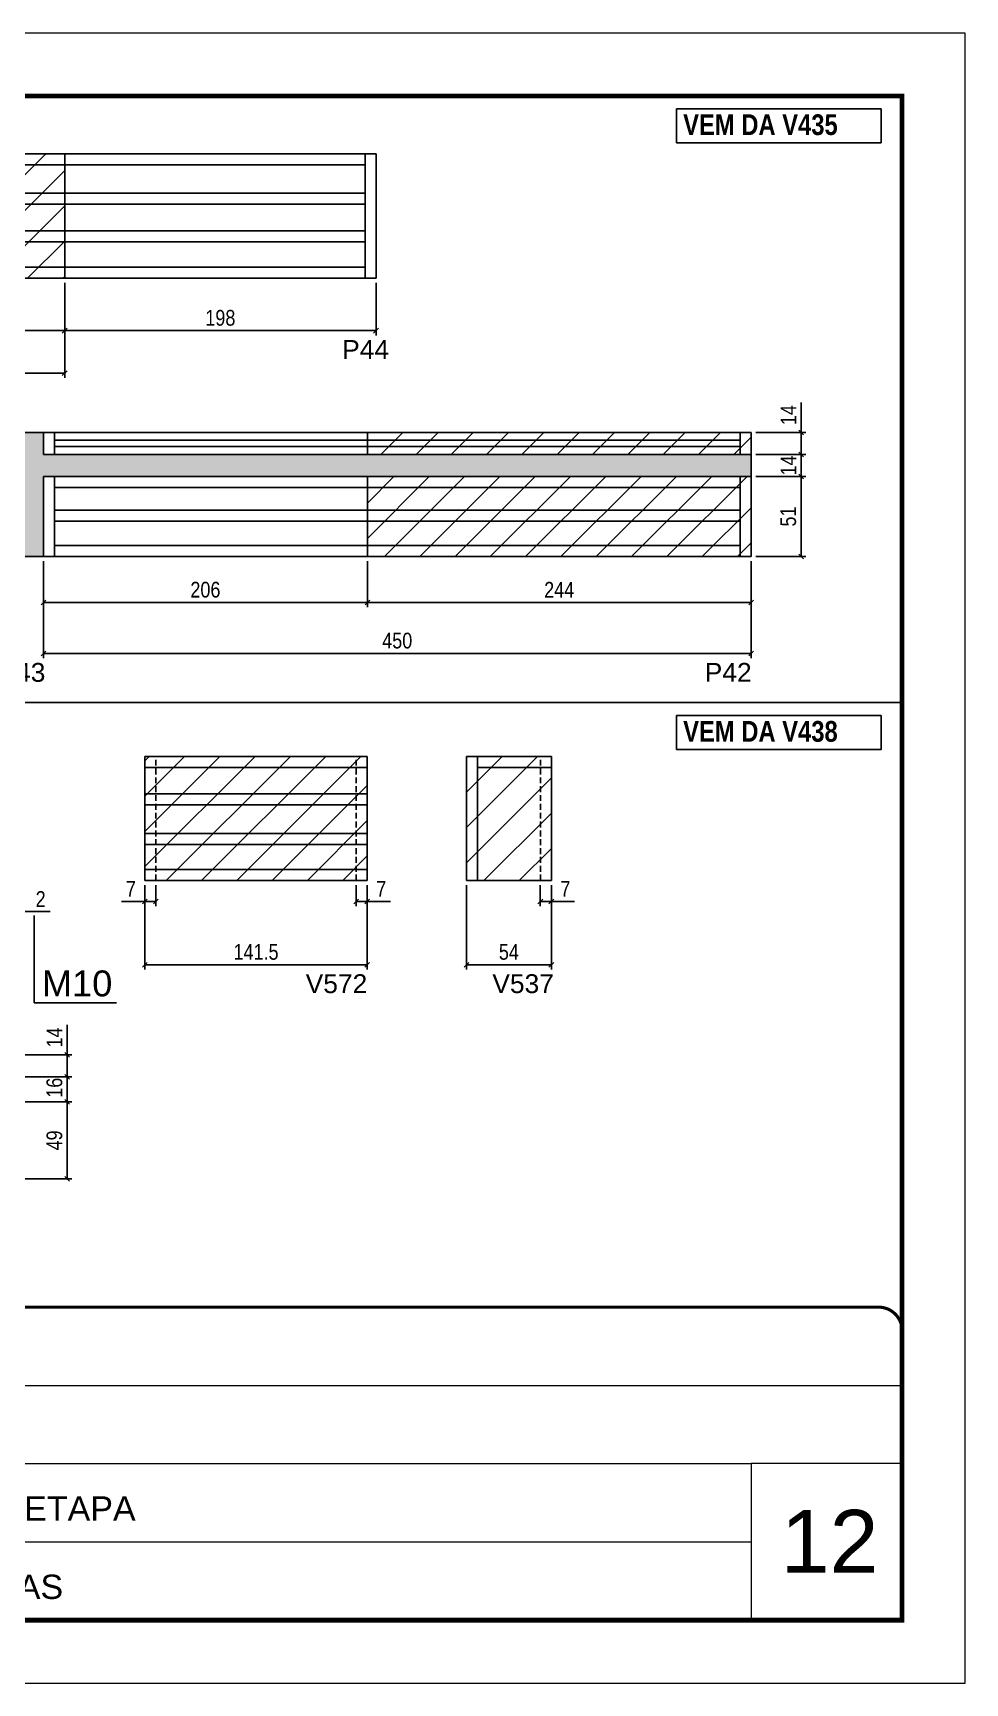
# Model space of a CAD drawing. Extents: x 3309 to 9563, y -2522 to 14608.
# Drawn here: x 8970 to 9563, y 11261 to 12311 of the extents above; entities that cross this region are included whole.
import ezdxf

# ---------------------------------------------------------------- set-up
doc = ezdxf.new("R2010")
doc.units = 0
for name, pattern in [('CONTINUO', [0]), ('DASHED', [0.75, 0.5, -0.25]), ('HIDDEN', [0.375, 0.25, -0.125])]:
    doc.linetypes.add(name, pattern=pattern)
for name, color, linetype in [('5', 5, 'Continuous'), ('COTA', 241, 'Continuous'), ('NOMENCLATURA', 7, 'Continuous'), ('Painéis', 200, 'Continuous'), ('SARR_2.2x7', 40, 'Continuous')]:
    doc.layers.add(name, color=color, linetype=linetype)
for name, color, linetype, lineweight in [('CARIMBO', 255, 'Continuous', 9), ('Folhas', 255, 'Continuous', 9), ('Hachura', 251, 'Continuous', 9), ('SARRAFO DE PRESSAO', 251, 'DASHED', 9)]:
    doc.layers.add(name, color=color, linetype=linetype, lineweight=lineweight)
doc.styles.add('ARIAL', font='arial.ttf')
doc.styles.add('COTA TECNICA', font='techl___.ttf', dxfattribs={"height": 10})
doc.styles.get("Standard").update_dxf_attribs({"font": 'arial.ttf'})
doc.styles.add('TECNICA', font='techb___.ttf', dxfattribs={"height": 10})
doc.dimstyles.new('PAINEL', dxfattribs={"dimtxt": 10, "dimasz": 3, "dimexe": 3, "dimexo": 3, "dimgap": 3, "dimtad": 1, "dimdec": 1, "dimzin": 12, "dimdsep": 46, "dimtxsty": 'COTA TECNICA', "dimblk1": 'OBLIQUE', "dimblk2": 'OBLIQUE', "dimsah": 1, "dimcen": 0.9, "dimclrd": 4, "dimclre": 4, "dimclrt": 240, "dimadec": 1, "dimazin": 3, "dimtfac": 1, "dimtdec": 1, "dimtmove": 0, "dimatfit": 3, "dimfxl": 1, "dimtolj": 1, "dimtzin": 12, "dimarcsym": 0})

# ---------------------------------------------------------------- blocks, each defined once
blk = doc.blocks.new('9999999999')
at = {"color": 30, "linetype": 'CONTINUO'}
for p, q in [((98564.6, 34379.6), (99584, 34379.6)), ((98564.6, 34329.8), (99488, 34329.8)), ((99584, 34329.8), (99488, 34329.8)), ((99488, 34329.8), (99488, 34230.2)), ((98564.6, 34280), (99488, 34280))]:
    blk.add_line(p, q, dxfattribs=at)
at = {"color": 30, "linetype": 'CONTINUO', "const_width": 2}
blk.add_lwpolyline([(99584, 34230.2), (99584, 34414.4, 0.414214), (99569, 34429.4), (98229, 34429.4, 0.414214), (98214, 34414.4), (98214, 34245.2, 0.414214), (98229, 34230.2), (99584, 34230.2)], format="xyb", dxfattribs=at)
at = {"layer": 'Folhas'}
blk.add_lwpolyline([(98139, 34190.2), (99624, 34190.2), (99624, 35240.2), (98139, 35240.2)], close=True, dxfattribs=at)
at = {"layer": 'Folhas', "color": 30, "const_width": 3}
blk.add_lwpolyline([(98214, 34230.2), (99584, 34230.2), (99584, 35200.2), (98214, 35200.2)], close=True, dxfattribs=at)
at = {"color": 7, "linetype": 'Continuous', "ltscale": 5, "style": 'ARIAL'}
for s, p in [('2°PAVIMENTO - 2°ETAPA', (98837.7, 34293.5)), ('LATERAIS DE VIGAS', (98837.7, 34243.7))]:
    blk.add_text(s, height=15.483, dxfattribs=at).set_placement(p)
blk = doc.blocks.new('_Oblique')
at = {"color": 0, "linetype": 'ByBlock', "lineweight": -2}
blk.add_line((-0.5, -0.5), (0.5, 0.5), dxfattribs=at)
blk = doc.blocks.new('*D269')
at = {"layer": 'COTA', "color": 4, "lineweight": -2, "transparency": 16777216}
for p, q in [((8976.8, 11974.5), (8976.8, 11912.9)), ((9426.8, 11974.5), (9426.8, 11912.9)), ((9426.8, 11915.9), (8976.8, 11915.9))]:
    blk.add_line(p, q, dxfattribs=at)
at = {"layer": 'Defpoints', "color": 0, "transparency": 16777216}
for p in [(8976.8, 11977.5), (9426.8, 11977.5), (8976.8, 11915.9)]:
    blk.add_point(p, dxfattribs=at)
at = {"layer": 'COTA', "color": 4, "lineweight": -2, "transparency": 16777216, "xscale": 3, "yscale": 3, "zscale": 3, "rotation": 180}
blk.add_blockref('_Oblique', (8976.8, 11915.9), dxfattribs=at)
at = {"layer": 'COTA', "color": 4, "lineweight": -2, "transparency": 16777216, "xscale": 3, "yscale": 3, "zscale": 3}
blk.add_blockref('_Oblique', (9426.8, 11915.9), dxfattribs=at)
at = {"layer": 'COTA', "color": 240, "transparency": 16777216, "insert": (9201.8, 11924), "char_height": 10, "attachment_point": 5, "style": 'COTA TECNICA'}
blk.add_mtext('\\A1;450', dxfattribs=at)
blk = doc.blocks.new('*D270')
at = {"layer": 'COTA', "color": 4, "lineweight": -2, "transparency": 16777216}
for p, q in [((9182.8, 11974.5), (9182.8, 11945.3)), ((9426.8, 11974.5), (9426.8, 11945.3)), ((9426.8, 11948.3), (9182.8, 11948.3))]:
    blk.add_line(p, q, dxfattribs=at)
at = {"layer": 'Defpoints', "color": 0, "transparency": 16777216}
for p in [(9182.8, 11977.5), (9426.8, 11977.5), (9182.8, 11948.3)]:
    blk.add_point(p, dxfattribs=at)
at = {"layer": 'COTA', "color": 4, "lineweight": -2, "transparency": 16777216, "xscale": 3, "yscale": 3, "zscale": 3, "rotation": 180}
blk.add_blockref('_Oblique', (9182.8, 11948.3), dxfattribs=at)
at = {"layer": 'COTA', "color": 4, "lineweight": -2, "transparency": 16777216, "xscale": 3, "yscale": 3, "zscale": 3}
blk.add_blockref('_Oblique', (9426.8, 11948.3), dxfattribs=at)
at = {"layer": 'COTA', "color": 240, "transparency": 16777216, "insert": (9304.8, 11956.4), "char_height": 10, "attachment_point": 5, "style": 'COTA TECNICA'}
blk.add_mtext('\\A1;244', dxfattribs=at)
blk = doc.blocks.new('*D271')
at = {"layer": 'COTA', "color": 4, "lineweight": -2, "transparency": 16777216}
for p, q in [((8976.8, 11974.5), (8976.8, 11945.3)), ((9182.8, 11974.5), (9182.8, 11945.3)), ((9182.8, 11948.3), (8976.8, 11948.3))]:
    blk.add_line(p, q, dxfattribs=at)
at = {"layer": 'Defpoints', "color": 0, "transparency": 16777216}
for p in [(8976.8, 11977.5), (9182.8, 11977.5), (8976.8, 11948.3)]:
    blk.add_point(p, dxfattribs=at)
at = {"layer": 'COTA', "color": 4, "lineweight": -2, "transparency": 16777216, "xscale": 3, "yscale": 3, "zscale": 3, "rotation": 180}
blk.add_blockref('_Oblique', (8976.8, 11948.3), dxfattribs=at)
at = {"layer": 'COTA', "color": 4, "lineweight": -2, "transparency": 16777216, "xscale": 3, "yscale": 3, "zscale": 3}
blk.add_blockref('_Oblique', (9182.8, 11948.3), dxfattribs=at)
at = {"layer": 'COTA', "color": 240, "transparency": 16777216, "insert": (9079.8, 11956.4), "char_height": 10, "attachment_point": 5, "style": 'COTA TECNICA'}
blk.add_mtext('\\A1;206', dxfattribs=at)
blk = doc.blocks.new('*D279')
at = {"layer": 'COTA', "color": 4, "lineweight": -2, "transparency": 16777216}
for p, q in [((9429.8, 12028.5), (9461.6, 12028.5)), ((9458.6, 12028.5), (9458.6, 11977.5)), ((9429.8, 11977.5), (9461.6, 11977.5))]:
    blk.add_line(p, q, dxfattribs=at)
at = {"layer": 'Defpoints', "color": 0, "transparency": 16777216}
for p in [(9426.8, 12028.5), (9426.8, 11977.5), (9458.6, 11977.5)]:
    blk.add_point(p, dxfattribs=at)
at = {"layer": 'COTA', "color": 4, "lineweight": -2, "transparency": 16777216, "xscale": 3, "yscale": 3, "zscale": 3}
for p, rotation in [((9458.6, 12028.5), 90), ((9458.6, 11977.5), 270)]:
    blk.add_blockref('_Oblique', p, dxfattribs=dict(at, rotation=rotation))
at = {"layer": 'COTA', "color": 240, "transparency": 16777216, "insert": (9450.5, 12003), "char_height": 10, "attachment_point": 5, "rotation": 90, "style": 'COTA TECNICA'}
blk.add_mtext('\\A1;51', dxfattribs=at)
blk = doc.blocks.new('*D280')
at = {"layer": 'COTA', "color": 4, "lineweight": -2, "transparency": 16777216}
for p, q in [((9429.8, 12042.5), (9461.6, 12042.5)), ((9458.6, 12028.5), (9458.6, 12042.5)), ((9429.8, 12028.5), (9461.6, 12028.5))]:
    blk.add_line(p, q, dxfattribs=at)
at = {"layer": 'Defpoints', "color": 0, "transparency": 16777216}
for p in [(9426.8, 12042.5), (9458.6, 12042.5), (9426.8, 12028.5)]:
    blk.add_point(p, dxfattribs=at)
at = {"layer": 'COTA', "color": 4, "lineweight": -2, "transparency": 16777216, "xscale": 3, "yscale": 3, "zscale": 3}
for p, rotation in [((9458.6, 12042.5), 90), ((9458.6, 12028.5), 270)]:
    blk.add_blockref('_Oblique', p, dxfattribs=dict(at, rotation=rotation))
at = {"layer": 'COTA', "color": 240, "transparency": 16777216, "insert": (9450.6, 12035.5), "char_height": 10, "attachment_point": 5, "rotation": 90, "style": 'COTA TECNICA'}
blk.add_mtext('\\A1;14', dxfattribs=at)
blk = doc.blocks.new('*D281')
at = {"layer": 'COTA', "color": 4, "lineweight": -2, "transparency": 16777216}
for p, q in [((9458.6, 12056.5), (9458.6, 12075.6)), ((9429.8, 12056.5), (9461.6, 12056.5)), ((9458.6, 12042.5), (9458.6, 12056.5)), ((9429.8, 12042.5), (9461.6, 12042.5))]:
    blk.add_line(p, q, dxfattribs=at)
at = {"layer": 'Defpoints', "color": 0, "transparency": 16777216}
for p in [(9426.8, 12056.5), (9458.6, 12056.5), (9426.8, 12042.5)]:
    blk.add_point(p, dxfattribs=at)
at = {"layer": 'COTA', "color": 4, "lineweight": -2, "transparency": 16777216, "xscale": 3, "yscale": 3, "zscale": 3}
for p, rotation in [((9458.6, 12056.5), 90), ((9458.6, 12042.5), 270)]:
    blk.add_blockref('_Oblique', p, dxfattribs=dict(at, rotation=rotation))
at = {"layer": 'COTA', "color": 240, "transparency": 16777216, "insert": (9450.6, 12067.6), "char_height": 10, "attachment_point": 5, "rotation": 90, "style": 'COTA TECNICA'}
blk.add_mtext('\\A1;14', dxfattribs=at)
blk = doc.blocks.new('*D288')
at = {"layer": 'COTA', "color": 4, "lineweight": -2, "transparency": 16777216}
for p, q in [((8746.3, 12151.7), (8746.3, 12118.3)), ((8990.3, 12151.7), (8990.3, 12118.3)), ((8746.3, 12121.3), (8990.3, 12121.3))]:
    blk.add_line(p, q, dxfattribs=at)
at = {"layer": 'Defpoints', "color": 0, "transparency": 16777216}
for p in [(8746.3, 12154.7), (8990.3, 12154.7), (8990.3, 12121.3)]:
    blk.add_point(p, dxfattribs=at)
at = {"layer": 'COTA', "color": 4, "lineweight": -2, "transparency": 16777216, "xscale": 3, "yscale": 3, "zscale": 3, "rotation": 180}
blk.add_blockref('_Oblique', (8746.3, 12121.3), dxfattribs=at)
at = {"layer": 'COTA', "color": 4, "lineweight": -2, "transparency": 16777216, "xscale": 3, "yscale": 3, "zscale": 3}
blk.add_blockref('_Oblique', (8990.3, 12121.3), dxfattribs=at)
at = {"layer": 'COTA', "color": 240, "transparency": 16777216, "insert": (8868.3, 12129.4), "char_height": 10, "attachment_point": 5, "style": 'COTA TECNICA'}
blk.add_mtext('\\A1;244', dxfattribs=at)
blk = doc.blocks.new('*D289')
at = {"layer": 'COTA', "color": 4, "lineweight": -2, "transparency": 16777216}
for p, q in [((8990.3, 12151.7), (8990.3, 12118.3)), ((9188.3, 12151.7), (9188.3, 12118.3)), ((8990.3, 12121.3), (9188.3, 12121.3))]:
    blk.add_line(p, q, dxfattribs=at)
at = {"layer": 'Defpoints', "color": 0, "transparency": 16777216}
for p in [(8990.3, 12154.7), (9188.3, 12154.7), (9188.3, 12121.3)]:
    blk.add_point(p, dxfattribs=at)
at = {"layer": 'COTA', "color": 4, "lineweight": -2, "transparency": 16777216, "xscale": 3, "yscale": 3, "zscale": 3, "rotation": 180}
blk.add_blockref('_Oblique', (8990.3, 12121.3), dxfattribs=at)
at = {"layer": 'COTA', "color": 4, "lineweight": -2, "transparency": 16777216, "xscale": 3, "yscale": 3, "zscale": 3}
blk.add_blockref('_Oblique', (9188.3, 12121.3), dxfattribs=at)
at = {"layer": 'COTA', "color": 240, "transparency": 16777216, "insert": (9089.3, 12129.4), "char_height": 10, "attachment_point": 5, "style": 'COTA TECNICA'}
blk.add_mtext('\\A1;198', dxfattribs=at)
blk = doc.blocks.new('*D290')
at = {"layer": 'COTA', "color": 4, "lineweight": -2, "transparency": 16777216}
for p, q in [((8746.3, 12151.7), (8746.3, 12091.3)), ((8990.3, 12151.7), (8990.3, 12091.3)), ((8746.3, 12094.3), (8990.3, 12094.3))]:
    blk.add_line(p, q, dxfattribs=at)
at = {"layer": 'Defpoints', "color": 0, "transparency": 16777216}
for p in [(8746.3, 12154.7), (8990.3, 12154.7), (8990.3, 12094.3)]:
    blk.add_point(p, dxfattribs=at)
at = {"layer": 'COTA', "color": 4, "lineweight": -2, "transparency": 16777216, "xscale": 3, "yscale": 3, "zscale": 3, "rotation": 180}
blk.add_blockref('_Oblique', (8746.3, 12094.3), dxfattribs=at)
at = {"layer": 'COTA', "color": 4, "lineweight": -2, "transparency": 16777216, "xscale": 3, "yscale": 3, "zscale": 3}
blk.add_blockref('_Oblique', (8990.3, 12094.3), dxfattribs=at)
at = {"layer": 'COTA', "color": 240, "transparency": 16777216, "insert": (8868.3, 12103.5), "char_height": 10, "attachment_point": 5, "style": 'COTA TECNICA'}
blk.add_mtext('\\A1;(2x)', dxfattribs=at)
blk = doc.blocks.new('*D267')
at = {"layer": 'COTA', "color": 4, "lineweight": -2, "transparency": 16777216}
for p, q in [((8960.9, 11768.4), (8960.9, 11748.6)), ((8962.9, 11768.4), (8962.9, 11748.6)), ((8960.9, 11751.6), (8957.9, 11751.6)), ((8960.9, 11751.6), (8962.9, 11751.6)), ((8962.9, 11751.6), (8981, 11751.6))]:
    blk.add_line(p, q, dxfattribs=at)
at = {"layer": 'Defpoints', "color": 0, "transparency": 16777216}
for p in [(8960.9, 11771.4), (8962.9, 11771.4), (8962.9, 11751.6)]:
    blk.add_point(p, dxfattribs=at)
at = {"layer": 'COTA', "color": 4, "lineweight": -2, "transparency": 16777216, "xscale": 3, "yscale": 3, "zscale": 3}
blk.add_blockref('_Oblique', (8960.9, 11751.6), dxfattribs=at)
at = {"layer": 'COTA', "color": 4, "lineweight": -2, "transparency": 16777216, "xscale": 3, "yscale": 3, "zscale": 3, "rotation": 180}
blk.add_blockref('_Oblique', (8962.9, 11751.6), dxfattribs=at)
at = {"layer": 'COTA', "color": 240, "transparency": 16777216, "insert": (8975, 11759.6), "char_height": 10, "attachment_point": 5, "style": 'COTA TECNICA'}
blk.add_mtext('\\A1;2', dxfattribs=at)
blk = doc.blocks.new('*D296')
at = {"layer": 'COTA', "color": 4, "lineweight": -2, "transparency": 16777216}
for p, q in [((9041.2, 11768.4), (9041.2, 11714.7)), ((9182.7, 11768.4), (9182.7, 11714.7)), ((9182.7, 11717.7), (9041.2, 11717.7))]:
    blk.add_line(p, q, dxfattribs=at)
at = {"layer": 'Defpoints', "color": 0, "transparency": 16777216}
for p in [(9041.2, 11771.4), (9182.7, 11771.4), (9041.2, 11717.7)]:
    blk.add_point(p, dxfattribs=at)
at = {"layer": 'COTA', "color": 4, "lineweight": -2, "transparency": 16777216, "xscale": 3, "yscale": 3, "zscale": 3, "rotation": 180}
blk.add_blockref('_Oblique', (9041.2, 11717.7), dxfattribs=at)
at = {"layer": 'COTA', "color": 4, "lineweight": -2, "transparency": 16777216, "xscale": 3, "yscale": 3, "zscale": 3}
blk.add_blockref('_Oblique', (9182.7, 11717.7), dxfattribs=at)
at = {"layer": 'COTA', "color": 240, "transparency": 16777216, "insert": (9112, 11725.9), "char_height": 10, "attachment_point": 5, "style": 'COTA TECNICA'}
blk.add_mtext('\\A1;141.5', dxfattribs=at)
blk = doc.blocks.new('*D285')
at = {"layer": 'COTA', "color": 4, "lineweight": -2, "transparency": 16777216}
for p, q in [((9175.7, 11768.4), (9175.7, 11755)), ((9182.7, 11768.4), (9182.7, 11755)), ((9175.7, 11758), (9182.7, 11758)), ((9182.7, 11758), (9197.5, 11758))]:
    blk.add_line(p, q, dxfattribs=at)
at = {"layer": 'Defpoints', "color": 0, "transparency": 16777216}
for p in [(9175.7, 11771.4), (9182.7, 11771.4), (9182.7, 11758)]:
    blk.add_point(p, dxfattribs=at)
at = {"layer": 'COTA', "color": 4, "lineweight": -2, "transparency": 16777216, "xscale": 3, "yscale": 3, "zscale": 3, "rotation": 180}
blk.add_blockref('_Oblique', (9175.7, 11758), dxfattribs=at)
at = {"layer": 'COTA', "color": 4, "lineweight": -2, "transparency": 16777216, "xscale": 3, "yscale": 3, "zscale": 3}
blk.add_blockref('_Oblique', (9182.7, 11758), dxfattribs=at)
at = {"layer": 'COTA', "color": 240, "transparency": 16777216, "insert": (9191.6, 11766), "char_height": 10, "attachment_point": 5, "style": 'COTA TECNICA'}
blk.add_mtext('\\A1;7', dxfattribs=at)
blk = doc.blocks.new('*D264')
at = {"layer": 'COTA', "color": 4, "lineweight": -2, "transparency": 16777216}
for p, q in [((9041.2, 11768.4), (9041.2, 11755)), ((9048.2, 11768.4), (9048.2, 11755)), ((9041.2, 11758), (9026.5, 11758)), ((9048.2, 11758), (9041.2, 11758))]:
    blk.add_line(p, q, dxfattribs=at)
at = {"layer": 'Defpoints', "color": 0, "transparency": 16777216}
for p in [(9041.2, 11771.4), (9048.2, 11771.4), (9041.2, 11758)]:
    blk.add_point(p, dxfattribs=at)
at = {"layer": 'COTA', "color": 4, "lineweight": -2, "transparency": 16777216, "xscale": 3, "yscale": 3, "zscale": 3, "rotation": 180}
blk.add_blockref('_Oblique', (9041.2, 11758), dxfattribs=at)
at = {"layer": 'COTA', "color": 4, "lineweight": -2, "transparency": 16777216, "xscale": 3, "yscale": 3, "zscale": 3}
blk.add_blockref('_Oblique', (9048.2, 11758), dxfattribs=at)
at = {"layer": 'COTA', "color": 240, "transparency": 16777216, "insert": (9032.4, 11766), "char_height": 10, "attachment_point": 5, "style": 'COTA TECNICA'}
blk.add_mtext('\\A1;7', dxfattribs=at)
blk = doc.blocks.new('*D303')
at = {"layer": 'COTA', "color": 4, "lineweight": -2, "transparency": 16777216}
for p, q in [((9292.8, 11768.4), (9292.8, 11755)), ((9299.8, 11768.4), (9299.8, 11755)), ((9292.8, 11758), (9299.8, 11758)), ((9299.8, 11758), (9314.5, 11758))]:
    blk.add_line(p, q, dxfattribs=at)
at = {"layer": 'Defpoints', "color": 0, "transparency": 16777216}
for p in [(9292.8, 11771.4), (9299.8, 11771.4), (9299.8, 11758)]:
    blk.add_point(p, dxfattribs=at)
at = {"layer": 'COTA', "color": 4, "lineweight": -2, "transparency": 16777216, "xscale": 3, "yscale": 3, "zscale": 3, "rotation": 180}
blk.add_blockref('_Oblique', (9292.8, 11758), dxfattribs=at)
at = {"layer": 'COTA', "color": 4, "lineweight": -2, "transparency": 16777216, "xscale": 3, "yscale": 3, "zscale": 3}
blk.add_blockref('_Oblique', (9299.8, 11758), dxfattribs=at)
at = {"layer": 'COTA', "color": 240, "transparency": 16777216, "insert": (9308.7, 11766), "char_height": 10, "attachment_point": 5, "style": 'COTA TECNICA'}
blk.add_mtext('\\A1;7', dxfattribs=at)
blk = doc.blocks.new('*D304')
at = {"layer": 'COTA', "color": 4, "lineweight": -2, "transparency": 16777216}
for p, q in [((9245.8, 11768.4), (9245.8, 11714.7)), ((9299.8, 11768.4), (9299.8, 11714.7)), ((9299.8, 11717.7), (9245.8, 11717.7))]:
    blk.add_line(p, q, dxfattribs=at)
at = {"layer": 'Defpoints', "color": 0, "transparency": 16777216}
for p in [(9245.8, 11771.4), (9299.8, 11771.4), (9245.8, 11717.7)]:
    blk.add_point(p, dxfattribs=at)
at = {"layer": 'COTA', "color": 4, "lineweight": -2, "transparency": 16777216, "xscale": 3, "yscale": 3, "zscale": 3, "rotation": 180}
blk.add_blockref('_Oblique', (9245.8, 11717.7), dxfattribs=at)
at = {"layer": 'COTA', "color": 4, "lineweight": -2, "transparency": 16777216, "xscale": 3, "yscale": 3, "zscale": 3}
blk.add_blockref('_Oblique', (9299.8, 11717.7), dxfattribs=at)
at = {"layer": 'COTA', "color": 240, "transparency": 16777216, "insert": (9272.8, 11725.9), "char_height": 10, "attachment_point": 5, "style": 'COTA TECNICA'}
blk.add_mtext('\\A1;54', dxfattribs=at)
blk = doc.blocks.new('*D315')
at = {"layer": 'COTA', "color": 4, "lineweight": -2, "transparency": 16777216}
for p, q in [((8963.1, 11630.5), (8994.9, 11630.5)), ((8991.9, 11581.5), (8991.9, 11630.5)), ((8963.1, 11581.5), (8994.9, 11581.5))]:
    blk.add_line(p, q, dxfattribs=at)
at = {"layer": 'Defpoints', "color": 0, "transparency": 16777216}
for p in [(8960.1, 11630.5), (8991.9, 11630.5), (8960.1, 11581.5)]:
    blk.add_point(p, dxfattribs=at)
at = {"layer": 'COTA', "color": 4, "lineweight": -2, "transparency": 16777216, "xscale": 3, "yscale": 3, "zscale": 3}
for p, rotation in [((8991.9, 11630.5), 90), ((8991.9, 11581.5), 270)]:
    blk.add_blockref('_Oblique', p, dxfattribs=dict(at, rotation=rotation))
at = {"layer": 'COTA', "color": 240, "transparency": 16777216, "insert": (8983.8, 11606), "char_height": 10, "attachment_point": 5, "rotation": 90, "style": 'COTA TECNICA'}
blk.add_mtext('\\A1;49', dxfattribs=at)
blk = doc.blocks.new('*D316')
at = {"layer": 'COTA', "color": 4, "lineweight": -2, "transparency": 16777216}
for p, q in [((8963.1, 11646.5), (8994.9, 11646.5)), ((8991.9, 11630.5), (8991.9, 11646.5)), ((8963.1, 11630.5), (8994.9, 11630.5))]:
    blk.add_line(p, q, dxfattribs=at)
at = {"layer": 'Defpoints', "color": 0, "transparency": 16777216}
for p in [(8960.1, 11646.5), (8991.9, 11646.5), (8960.1, 11630.5)]:
    blk.add_point(p, dxfattribs=at)
at = {"layer": 'COTA', "color": 4, "lineweight": -2, "transparency": 16777216, "xscale": 3, "yscale": 3, "zscale": 3}
for p, rotation in [((8991.9, 11646.5), 90), ((8991.9, 11630.5), 270)]:
    blk.add_blockref('_Oblique', p, dxfattribs=dict(at, rotation=rotation))
at = {"layer": 'COTA', "color": 240, "transparency": 16777216, "insert": (8983.8, 11639.5), "char_height": 10, "attachment_point": 5, "rotation": 90, "style": 'COTA TECNICA'}
blk.add_mtext('\\A1;16', dxfattribs=at)
blk = doc.blocks.new('*D317')
at = {"layer": 'COTA', "color": 4, "lineweight": -2, "transparency": 16777216}
for p, q in [((8991.9, 11660.5), (8991.9, 11679.6)), ((8963.1, 11660.5), (8994.9, 11660.5)), ((8991.9, 11646.5), (8991.9, 11660.5)), ((8963.1, 11646.5), (8994.9, 11646.5))]:
    blk.add_line(p, q, dxfattribs=at)
at = {"layer": 'Defpoints', "color": 0, "transparency": 16777216}
for p in [(8960.1, 11660.5), (8991.9, 11660.5), (8960.1, 11646.5)]:
    blk.add_point(p, dxfattribs=at)
at = {"layer": 'COTA', "color": 4, "lineweight": -2, "transparency": 16777216, "xscale": 3, "yscale": 3, "zscale": 3}
for p, rotation in [((8991.9, 11660.5), 90), ((8991.9, 11646.5), 270)]:
    blk.add_blockref('_Oblique', p, dxfattribs=dict(at, rotation=rotation))
at = {"layer": 'COTA', "color": 240, "transparency": 16777216, "insert": (8983.8, 11671.5), "char_height": 10, "attachment_point": 5, "rotation": 90, "style": 'COTA TECNICA'}
blk.add_mtext('\\A1;14', dxfattribs=at)

msp = doc.modelspace()

# ---------------------------------------------------------------- hatches: boundary and pattern name
at = {"layer": 'COTA'}
h = msp.add_hatch(dxfattribs=at)
h.set_pattern_fill('AR-CONC', color=256, scale=0.03)
h.set_pattern_definition([(50, (1584.3487, -1307.2347), (5.4655401, -0.4781726), [0.5715, -6.2865]), (355, (1584.349, -1307.235), (-1.0573026, 5.7317054), [0.4572, -5.0292175]), (100.451445, (1584.804, -1307.2746), (4.4082374, 5.2535326), [0.4857003, -5.3427073]), (46.1842, (1584.349, -1305.711), (8.1323712, -1.2612698), [0.85725, -9.42975]), (96.63556, (1585.0264, -1305.816), (7.122124, 7.4227837), [0.7285507, -8.0140682]), (351.18415, (1584.349, -1305.711), (7.122124, 7.4227837), [0.685799, -7.543792]), (21, (1585.1107, -1306.0917), (4.5484317, -3.067956), [0.5715, -6.2865]), (326, (1585.111, -1306.092), (1.8540609, 5.525639), [0.4572, -5.0292]), (71.451445, (1585.49, -1306.3474), (6.4024926, 2.457683), [0.4857003, -5.3426981]), (37.5, (1584.3487, -1307.2347), (0.0926581, 2.53665117), [0, -4.96824, 0, -5.1054, 0, -5.04825]), (7.5, (1584.3487, -1307.2347), (2.00458988, 3.00541724), [0, -2.91084, 0, -4.85394, 0, -1.92405]), (327.5, (1582.6495, -1307.2347), (4.06771786, -0.17186232), [0, -1.905, 0, -5.9436, 0, -7.8867]), (317.5, (1581.8875, -1307.2347), (4.44387544, 0.7627947), [0, -2.4765, 0, -3.94716, 0, -5.6007])])
h.paths.add_polyline_path([(8976.8, 12028.52), (9426.8, 12028.52), (9426.8, 12042.52), (8976.8, 12042.52), (8976.8, 12056.52), (8948.3, 12056.52), (8948.3, 12042.52), (8502.3, 12042.52), (8502.3, 12026.52), (8948.3, 12026.52), (8948.3, 11977.52), (8976.8, 11977.52)])
at = {"layer": 'Hachura', "linetype": 'ByBlock'}
h = msp.add_hatch(dxfattribs=at)
h.set_pattern_fill('ANSI31', color=256, scale=5)
h.paths.add_polyline_path([(8746.3, 12233.72), (8502.3, 12233.72), (8502.3, 12154.72), (8746.3, 12154.72)])
h.paths.add_polyline_path([(8990.3, 12233.72), (8746.3, 12233.72), (8746.3, 12154.72), (8990.3, 12154.72)])
h.paths.add_polyline_path([(8948.3, 12056.52), (8704.3, 12056.52), (8704.3, 12042.52), (8948.3, 12042.52)])
h.paths.add_polyline_path([(8948.3, 12026.52), (8704.3, 12026.52), (8704.3, 11977.52), (8948.3, 11977.52)])
h.paths.add_polyline_path([(9426.8, 12028.52), (9182.8, 12028.52), (9182.8, 11977.52), (9426.8, 11977.52)])
h.paths.add_polyline_path([(9426.8, 12056.52), (9182.8, 12056.52), (9182.8, 12042.52), (9426.8, 12042.52)])
h = msp.add_hatch(dxfattribs=at)
h.set_pattern_fill('ANSI31', color=256, scale=5)
h.paths.add_polyline_path([(8634.57, 11850.37), (8504.57, 11850.37), (8504.57, 11771.37), (8634.57, 11771.37)])
h.paths.add_polyline_path([(8836.93, 11850.37), (8714.93, 11850.37), (8714.93, 11771.37), (8836.93, 11771.37)])
h.paths.add_polyline_path([(8960.93, 11850.37), (8836.93, 11850.37), (8836.93, 11771.37), (8960.93, 11771.37)])
h.paths.add_polyline_path([(9182.75, 11850.37), (9041.25, 11850.37), (9041.25, 11771.37), (9182.75, 11771.37)])
h.paths.add_polyline_path([(9299.81, 11850.37), (9245.81, 11850.37), (9245.81, 11771.37), (9299.81, 11771.37)])
h.paths.add_polyline_path([(8628.57, 11632.49), (8506.57, 11632.49), (8506.57, 11581.49), (8628.57, 11581.49)])
h.paths.add_polyline_path([(8628.57, 11660.49), (8506.57, 11660.49), (8506.57, 11646.49), (8628.57, 11646.49)])
h.paths.add_polyline_path([(8852.07, 11660.49), (8730.07, 11660.49), (8730.07, 11646.49), (8852.07, 11646.49)])
h.paths.add_polyline_path([(8852.07, 11630.49), (8730.07, 11630.49), (8730.07, 11581.49), (8852.07, 11581.49)])

# ---------------------------------------------------------------- linework, layer by layer
at = {"layer": 'COTA'}
for p, q in [((8976.8, 12056.52), (8948.3, 12056.52)), ((9426.8, 12028.52), (9426.8, 12042.52)), ((8976.8, 11977.52), (8948.3, 11977.52)), ((8152.87, 11884.62), (9522.87, 11884.62))]:
    msp.add_line(p, q, dxfattribs=at)
at = {"layer": 'NOMENCLATURA', "linetype": 'Continuous'}
for p, q in [((8970.84, 11693.45), (8970.84, 11749.08)), ((9023.25, 11693.45), (8970.84, 11693.45))]:
    msp.add_line(p, q, dxfattribs=at)
at = {"layer": 'NOMENCLATURA'}
for points in [[(9379.44, 12262.39), (9509.51, 12262.39), (9509.51, 12240.83), (9379.44, 12240.83)], [(9379.44, 11876.3), (9509.51, 11876.3), (9509.51, 11854.74), (9379.44, 11854.74)]]:
    msp.add_lwpolyline(points, close=True, dxfattribs=at)
at = {"layer": 'Painéis', "linetype": 'ByBlock'}
for p, q in [((9188.3, 12233.72), (8502.3, 12233.72)), ((8990.3, 12233.72), (8990.3, 12154.72)), ((9188.3, 12154.72), (9188.3, 12233.72)), ((8502.3, 12154.72), (9188.3, 12154.72)), ((8976.8, 12042.52), (8976.8, 12056.52)), ((8976.8, 12056.52), (9426.8, 12056.52)), ((9182.8, 12056.52), (9182.8, 12042.52)), ((9426.8, 12056.52), (9426.8, 12042.52)), ((9426.8, 12042.52), (8976.8, 12042.52)), ((8976.8, 11977.52), (8976.8, 12028.52)), ((8976.8, 12028.52), (9426.8, 12028.52)), ((9182.8, 12028.52), (9182.8, 11977.52)), ((9426.8, 12028.52), (9426.8, 11977.52)), ((9426.8, 11977.52), (8976.8, 11977.52)), ((9182.75, 11850.37), (9041.25, 11850.37)), ((9041.25, 11850.37), (9041.25, 11771.37)), ((9182.75, 11771.37), (9182.75, 11850.37)), ((9245.81, 11771.37), (9245.81, 11850.37)), ((9245.81, 11850.37), (9299.81, 11850.37)), ((9299.81, 11850.37), (9299.81, 11771.37)), ((9041.25, 11771.37), (9182.75, 11771.37)), ((9299.81, 11771.37), (9245.81, 11771.37))]:
    msp.add_line(p, q, dxfattribs=at)
at = {"layer": 'SARR_2.2x7', "linetype": 'Continuous'}
for p, q in [((9181.3, 12154.72), (9181.3, 12233.72)), ((8746.3, 12226.72), (8990.3, 12226.72)), ((8990.3, 12226.72), (9181.3, 12226.72)), ((8746.3, 12208.87), (8990.3, 12208.87)), ((8746.3, 12201.87), (8990.3, 12201.87)), ((8990.3, 12208.87), (9181.3, 12208.87)), ((8990.3, 12201.87), (9181.3, 12201.87)), ((8746.3, 12184.87), (8990.3, 12184.87)), ((8990.3, 12184.87), (9181.3, 12184.87)), ((8746.3, 12177.87), (8990.3, 12177.87)), ((8990.3, 12177.87), (9181.3, 12177.87)), ((8746.3, 12161.72), (8990.3, 12161.72)), ((8990.3, 12161.72), (9181.3, 12161.72)), ((8983.8, 12042.52), (8983.8, 12056.52)), ((9419.8, 12042.52), (9419.8, 12056.52)), ((8983.8, 12051.52), (9182.8, 12051.52)), ((8983.8, 12047.52), (9182.8, 12047.52)), ((9419.8, 12051.52), (9182.8, 12051.52)), ((9419.8, 12047.52), (9182.8, 12047.52)), ((8983.8, 11977.52), (8983.8, 12028.52)), ((9419.8, 11977.52), (9419.8, 12028.52)), ((9182.8, 12021.52), (8983.8, 12021.52)), ((9419.8, 12021.52), (9182.8, 12021.52)), ((9182.8, 12006.96), (8983.8, 12006.96)), ((9419.8, 12006.96), (9182.8, 12006.96)), ((9182.8, 11999.96), (8983.8, 11999.96)), ((9419.8, 11999.96), (9182.8, 11999.96)), ((9182.8, 11984.52), (8983.8, 11984.52)), ((9419.8, 11984.52), (9182.8, 11984.52)), ((9252.81, 11850.37), (9252.81, 11771.37)), ((9041.25, 11843.37), (9182.75, 11843.37)), ((9252.81, 11843.37), (9299.81, 11843.37)), ((9041.25, 11826.63), (9182.75, 11826.63)), ((9041.25, 11819.63), (9182.75, 11819.63)), ((9041.25, 11801.37), (9182.75, 11801.37)), ((9041.25, 11794.37), (9182.75, 11794.37)), ((9041.25, 11778.37), (9182.75, 11778.37))]:
    msp.add_line(p, q, dxfattribs=at)
at = {"layer": 'SARR_2.2x7', "linetype": 'HIDDEN', "ltscale": 15}
for p, q in [((9048.25, 11771.37), (9048.25, 11850.37)), ((9175.75, 11771.37), (9175.75, 11850.37)), ((9292.81, 11771.37), (9292.81, 11850.37))]:
    msp.add_line(p, q, dxfattribs=at)

# ---------------------------------------------------------------- block references
at = {"layer": 'SARRAFO DE PRESSAO', "color": 6, "linetype": 'ByBlock'}
msp.add_blockref('9999999999', (-90061.11, -22929.5), dxfattribs=at)

# ---------------------------------------------------------------- texts
at = {"layer": '5', "linetype": 'Continuous'}
for s, rotation, p in [('P44', 0.00004, (9166.78, 12103.31)), ('P43', 0.00004, (8948.2, 11897.84)), ('P42', 0.00004, (9397.35, 11897.84)), ('V572', 359.99996, (9143.58, 11699.74)), ('V537', 359.99996, (9262.28, 11699.74))]:
    msp.add_text(s, height=12, rotation=rotation, dxfattribs=at).set_placement(p)
at = {"layer": 'CARIMBO', "style": 'ARIAL'}
msp.add_text('12', height=40, dxfattribs=at).set_placement((9445.73, 11330.85))
at = {"layer": 'NOMENCLATURA', "style": 'TECNICA'}
for s, p in [('VEM DA V435', (9383.63, 12245.79)), ('VEM DA V438', (9383.63, 11859.7))]:
    msp.add_text(s, height=13.2, dxfattribs=at).set_placement(p)
at = {"layer": 'NOMENCLATURA', "linetype": 'Continuous'}
msp.add_text('M10', height=16.5, dxfattribs=at).set_placement((8975.79, 11697.64))

# ---------------------------------------------------------------- dimensions: what is measured, and where the dimension line sits
at = {"layer": 'COTA'}
dim = msp.add_linear_dim(base=(8990.3, 12121.33), p1=(8746.3, 12154.72), p2=(8990.3, 12154.72), dimstyle='PAINEL', override={"dimtmove": 1}, dxfattribs=at)
dim.commit()
dim.dimension.update_dxf_attribs({"geometry": '*D288', "text_midpoint": (8868.3, 12129.4)})
dim = msp.add_linear_dim(base=(8990.3, 12094.3), p1=(8746.3, 12154.72), p2=(8990.3, 12154.72), text='(2x)', dimstyle='PAINEL', dxfattribs=at)
dim.commit()
dim.dimension.update_dxf_attribs({"geometry": '*D290', "text_midpoint": (8868.3, 12103.52)})
for base, p1, p2, picture, middle in [((9188.3, 12121.33), (8990.3, 12154.72), (9188.3, 12154.72), '*D289', (9089.3, 12129.43)), ((8976.8, 11915.85), (9426.8, 11977.52), (8976.8, 11977.52), '*D269', (9201.8, 11923.96)), ((9182.75, 11757.95), (9175.75, 11771.37), (9182.75, 11771.37), '*D285', (9191.61, 11766.02)), ((9245.81, 11717.75), (9299.81, 11771.37), (9245.81, 11771.37), '*D304', (9272.81, 11725.86))]:
    dim = msp.add_linear_dim(base=base, p1=p1, p2=p2, dimstyle='PAINEL', dxfattribs=at)
    dim.commit()
    dim.dimension.update_dxf_attribs({"geometry": picture, "text_midpoint": middle})
for base, p1, p2, angle, picture, middle in [((9458.63, 12056.52), (9426.8, 12042.52), (9426.8, 12056.52), 90, '*D281', (9450.55, 12067.58)), ((9458.63, 11977.52), (9426.8, 12028.52), (9426.8, 11977.52), 90, '*D279', (9450.52, 12003.02)), ((9182.8, 11948.34), (9426.8, 11977.52), (9182.8, 11977.52), 180, '*D270', (9304.8, 11956.41)), ((8962.93, 11751.59), (8960.93, 11771.37), (8962.93, 11771.37), 180, '*D267', (8974.99, 11759.59)), ((9041.25, 11757.95), (9048.25, 11771.37), (9041.25, 11771.37), 180, '*D264', (9032.38, 11766.02)), ((9041.25, 11717.75), (9182.75, 11771.37), (9041.25, 11771.37), 180, '*D296', (9112, 11725.86)), ((9299.81, 11757.95), (9292.81, 11771.37), (9299.81, 11771.37), 0, '*D303', (9308.68, 11766.02)), ((8991.91, 11660.49), (8960.07, 11646.49), (8960.07, 11660.49), 90, '*D317', (8983.84, 11671.55)), ((8991.91, 11630.49), (8960.07, 11581.49), (8960.07, 11630.49), 90, '*D315', (8983.81, 11605.99))]:
    dim = msp.add_linear_dim(base=base, p1=p1, p2=p2, angle=angle, dimstyle='PAINEL', dxfattribs=at)
    dim.commit()
    dim.dimension.update_dxf_attribs({"geometry": picture, "text_midpoint": middle})
for base, p1, p2, picture, middle in [((9458.63, 12042.52), (9426.8, 12028.52), (9426.8, 12042.52), '*D280', (9458.63, 12035.52)), ((8991.91, 11646.49), (8960.07, 11630.49), (8960.07, 11646.49), '*D316', (8991.91, 11639.49))]:
    dim = msp.add_linear_dim(base=base, p1=p1, p2=p2, angle=90, dimstyle='PAINEL', dxfattribs=at)
    dim.commit()
    dim.dimension.update_dxf_attribs({"geometry": picture, "text_midpoint": middle, "dimtype": 160})
dim = msp.add_linear_dim(base=(8976.8, 11948.34), p1=(9182.8, 11977.52), p2=(8976.8, 11977.52), angle=180, dimstyle='PAINEL', override={"dimtmove": 1}, dxfattribs=at)
dim.commit()
dim.dimension.update_dxf_attribs({"geometry": '*D271', "text_midpoint": (9079.8, 11956.44)})

doc.saveas('drawing.dxf')
